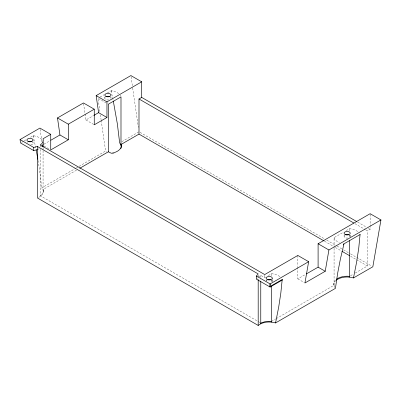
<?xml version="1.0" encoding="UTF-8"?>
<svg xmlns="http://www.w3.org/2000/svg" width="401" height="401" viewBox="0 0 401 401"><rect width="100%" height="100%" fill="white"/><g stroke="black" fill="none" stroke-linecap="round" stroke-linejoin="round"><path stroke-width="0.3" stroke-dasharray="2 1.5" d="M76.501 170.179L43.067 189.483C43.95 191.909 42.245 194.44 40.21 195.683L257.512 321.141M43.368 190.791C43.609 193.858 41.193 196.224 38.586 197.397M256.424 279.151L257.342 277.878M258.189 277.046L260.765 275.417L264.705 277.687L265.753 277.086M21.589 142.36L23.689 141.147M24.21 140.846L26.306 139.638M30.501 137.217L33.448 135.728A13.383 7.724 0 0 1 42.912 141.187M100.08 97.042L104.26 94.631M107.393 92.821L111.373 90.736A13.383 7.724 0 0 1 119.498 94.335M43.975 144.195L50.366 140.505M83.538 103.563L85.909 119.984L93.318 115.704M37.509 149.638L39.669 148.39M43.368 191.573L42.912 189.573L41.724 187.919L75.834 168.225M76.375 167.914L78.541 166.661M79.082 166.35L105.613 151.032L106.666 151.643M121.799 141.688L138.997 131.759M268.364 275.577L271.502 273.763L272.695 273.853A13.383 7.724 0 0 1 280.459 277.111M334.073 247.658L334.073 237.638L343.602 232.139M346.248 230.61L349.426 228.776L350.619 228.866A13.383 7.724 0 0 1 358.384 232.124M365.807 229.923L367.431 230.866L370.138 229.307L370.138 226.806M297.823 267.151L297.823 278.86L305.823 274.239M271.502 321.371L275.818 318.875M276.359 318.564L334.073 285.241L333.777 283.933A13.383 7.724 0 0 1 335.572 280.068M350.484 275.768L353.136 274.239M355.251 273.016L367.431 265.983L367.431 230.866M114.1 153.393L111.102 154.205M357.657 222.099L366.339 227.111M368.509 228.364L370.138 229.307M354.955 223.663L365.261 229.613M106.25 103.017L97.994 98.25L100.029 112.365M140.084 132.385L324.554 238.886M326.725 240.139L336.489 245.778M337.03 246.089L343 249.537M343.542 249.848L350.053 253.607M350.594 253.923L371.757 266.139M324.569 241.237L333.251 246.249M335.421 247.502L341.386 250.946M350.614 256.274L367.431 265.983M85.909 119.984L93.744 124.505M297.823 278.86L304.439 282.68M43.945 146.019L49.689 149.337M258.059 321.457L260.224 322.705M334.825 287.542L334.233 286.71L333.777 283.933M111.047 90.711L113.182 100.456M33.123 135.703L36.03 149.107M334.073 237.638L334.233 238.329A13.383 7.724 0 0 0 339.296 242.58M38.06 160.55L39.448 168.941L41.724 187.919M131.067 76.802L132.581 87.298M132.671 87.919L138.375 127.433M100.385 114.821L101.092 119.729M101.182 120.345L105.613 151.032M40.095 129.302L41.94 142.074M370.138 214.319L370.138 226.184M350.218 235.081L350.218 236.329M349.426 228.776L349.426 231.282M349.426 235.041L349.426 238.169M344.098 235.081L344.098 236.329M334.073 248.284L334.073 286.023M297.823 255.447L297.823 266.54M272.294 279.447L272.294 281.317M271.502 273.763L271.502 276.269M271.502 280.028L271.502 281.908M266.174 280.068L266.174 281.317M264.705 275.191L264.705 277.687M260.765 275.417L260.765 279.171M258.189 275.176L258.189 276.424M111.373 90.736L111.373 91.909M110.967 96.952L110.967 98.2A3.058 1.764 0 0 0 110.561 97.318M104.851 96.952L104.851 98.2M43.067 147.518L43.067 150.024M43.067 150.646L43.067 190.264M40.21 144.956L40.21 146.831M40.21 149.332L40.21 196.46M33.448 135.728L33.448 136.896M33.042 141.939L33.042 143.187M30.777 144.896A3.058 1.764 0 0 0 32.631 144.069L32.937 143.648A3.058 1.764 0 0 0 32.631 142.305M27.032 142.731A3.058 1.764 0 0 1 27.338 142.305M349.321 235.081A3.058 1.764 0 0 1 350.113 236.785M347.948 238.034A3.058 1.764 0 0 1 344.509 237.212A3.058 1.764 0 0 1 344.995 235.081M120.27 95.243A13.383 7.724 0 0 1 120.836 96.2M108.701 99.904A3.058 1.764 0 0 1 105.483 99.273A3.058 1.764 0 0 1 105.262 97.318M271.397 280.068A3.058 1.764 0 0 1 272.189 281.773M266.279 280.86A3.058 1.764 0 0 1 267.071 280.068M333.777 284.715A13.383 7.724 0 0 1 335.572 280.85"/><path stroke-width="0.6" d="M360.083 234.329L358.745 248.129L356.619 262.084L353.487 277.938L350.619 277.251L347.156 276.986A13.383 7.724 0 0 0 336.334 280.174M269.913 285.577L270.114 283.933L308.635 261.693L297.823 255.447L264.705 274.565L40.21 144.956C42.245 143.713 43.95 141.182 43.067 138.756L50.732 134.33L50.732 149.939L68.305 139.794L68.305 124.185L94.265 109.197L94.265 124.806L106.962 117.473L106.962 101.869L141.703 81.809L141.703 97.418L356.569 221.472M308.635 261.693L304.95 282.976L325.226 271.266L328.91 249.983L380.95 219.938L370.138 213.698L318.098 243.743L318.098 267.156L306.359 273.933M380.95 219.938L372.84 266.765L353.487 277.938M50.732 134.33L39.92 128.089L20.05 139.558L20.541 142.967L33.734 150.581L37.509 149.638L37.509 198.024L258.189 325.432C262.996 321.612 269.833 321.316 275.562 322.925L278.695 307.071L280.82 293.116L282.199 279.507L269.783 286.675M360.128 234.515L344.018 243.813L340.469 258.68L337.697 273.006L335.421 288.369L275.562 322.925M41.91 146.586L42.912 145.187L43.368 143.187L43.067 141.879M282.159 279.317L282.314 280.008L270.114 287.056L256.424 279.151L256.424 276.033L258.189 273.923L37.383 146.445L33.734 147.463L20.05 139.558M68.305 139.794L59.949 134.972L57.493 117.944L83.453 102.957L94.265 109.197M106.962 117.473L98.606 112.651L96.15 95.623L130.886 75.568L141.703 81.809M50.897 140.195L59.949 134.972M93.844 115.403L98.606 112.651M324.023 240.921L138.997 134.099L138.997 98.982L141.703 97.418M79.734 168.315L108.315 151.814L111.373 153.267A13.383 7.724 0 0 0 121.292 145.804L120.992 144.495L138.997 134.099M260.765 323.021L265.768 321.462L271.502 321.371M28.456 141.658L29.193 141.483A3.058 1.764 0 0 1 31.514 141.658M267.703 279.788L268.439 279.612A3.058 1.764 0 0 1 270.76 279.788M349.426 276.379L347.156 276.209A13.383 7.724 0 0 0 336.76 279.071M138.997 98.982L353.867 223.036M96.15 95.623L106.962 101.869M341.933 251.262L349.527 255.648M318.098 243.743L328.91 249.983M318.098 267.156L325.226 271.266M57.493 117.944L68.305 124.185M256.424 276.033L270.114 283.933L270.114 287.056M113.308 101.067L117.373 123.954L119.648 142.931L120.836 144.586L121.292 146.586A13.383 7.724 0 0 1 120.836 148.586M36.16 149.718L37.864 159.352M349.426 240.675L349.426 277.161M343.697 243.788L343.697 244.961M271.502 286.294L271.502 322.148M260.765 281.051L260.765 323.797M258.189 279.527L258.189 325.432M120.992 145.272L120.992 96.892L108.315 104.21L108.315 151.814M43.067 144.385L43.067 146.891M37.383 146.445L37.383 149.568M33.734 147.463L33.734 150.581M345.627 234.801A3.058 1.764 0 0 1 348.69 234.801M106.38 96.671A3.058 1.764 0 0 1 109.438 96.671M32.937 140.525L32.631 140.951A3.058 1.764 0 0 1 27.824 141.317A3.058 1.764 0 0 1 28.456 138.54L29.193 138.36A3.058 1.764 0 0 1 32.937 140.525M272.189 278.655L271.883 279.081A3.058 1.764 0 0 1 267.071 279.447A3.058 1.764 0 0 1 267.703 276.665L268.439 276.49A3.058 1.764 0 0 1 272.189 278.655M345.627 234.735A3.058 1.764 0 0 0 350.218 233.207A3.058 1.764 0 0 0 345.627 231.678A3.058 1.764 0 0 0 345.627 234.735M105.749 96.325A3.058 1.764 0 0 0 110.861 95.533A3.058 1.764 0 0 0 107.117 93.373A3.058 1.764 0 0 0 105.749 96.325"/></g></svg>
